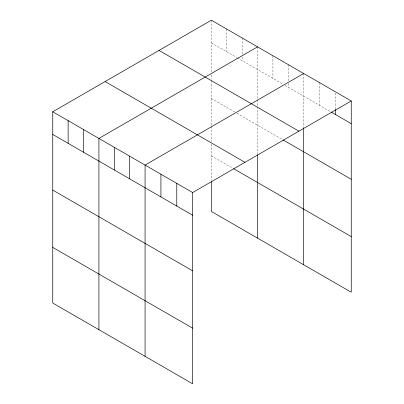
<?xml version="1.0" encoding="UTF-8"?>
<svg xmlns="http://www.w3.org/2000/svg" width="404" height="404" viewBox="0 0 404 404"><rect width="100%" height="100%" fill="white"/><g stroke="black" fill="none" stroke-linecap="round" stroke-linejoin="round"><path stroke-width="0.3" stroke-dasharray="2.02 1.52" d="M211.368 42.88L236.835 57.585M237.365 57.888L282.997 84.234M285.118 85.461L331.022 111.964M211.368 98.51L234.714 111.989M236.835 113.216L282.467 139.562M211.368 155.833L232.588 168.084M335.396 93.066L335.396 108.817M319.544 82.653L319.544 105.333M303.687 73.503L303.687 127.088M288.299 64.62L288.299 80.997M288.299 83.517L288.299 87.299M272.917 55.737L272.917 78.416M257.53 46.849L257.53 99.202M257.53 99.818L257.53 105.999M257.53 106.621L257.53 154.131M242.142 37.966L242.142 54.348M242.142 56.868L242.142 60.645M226.755 29.083L226.755 51.763M211.368 20.2L211.368 71.932M211.368 75.023L211.368 79.351M211.368 80.588L211.368 125.629M211.368 126.245L211.368 141.658M211.368 144.122L211.368 180.558"/><path stroke-width="0.61" d="M52.752 111.777L192.632 192.536L192.632 383.8L52.752 303.04L52.752 111.777L211.368 20.2L351.248 100.96L351.248 292.223L211.368 211.464L211.368 181.795M257.53 46.849L98.914 138.426L98.914 329.689M303.687 73.503L145.071 165.079L145.071 356.343M192.632 192.536L351.248 100.96M331.022 111.964L351.248 123.639M159.024 50.419L298.904 131.179M282.997 139.87L351.248 179.275M105.096 81.558L244.976 162.317M233.653 168.695L351.248 236.593M52.752 134.456L192.632 215.216M52.752 190.087L192.632 270.852M52.752 247.405L192.632 328.169M335.396 109.449L335.396 114.489M303.687 127.709L303.687 264.766M257.53 154.747L257.53 238.113M176.78 183.386L176.78 206.065M160.928 174.23L160.928 196.91M129.684 156.197L129.684 178.876M114.302 147.309L114.302 169.993M83.527 129.543L83.527 152.222M68.14 120.66L68.14 143.339"/></g></svg>
